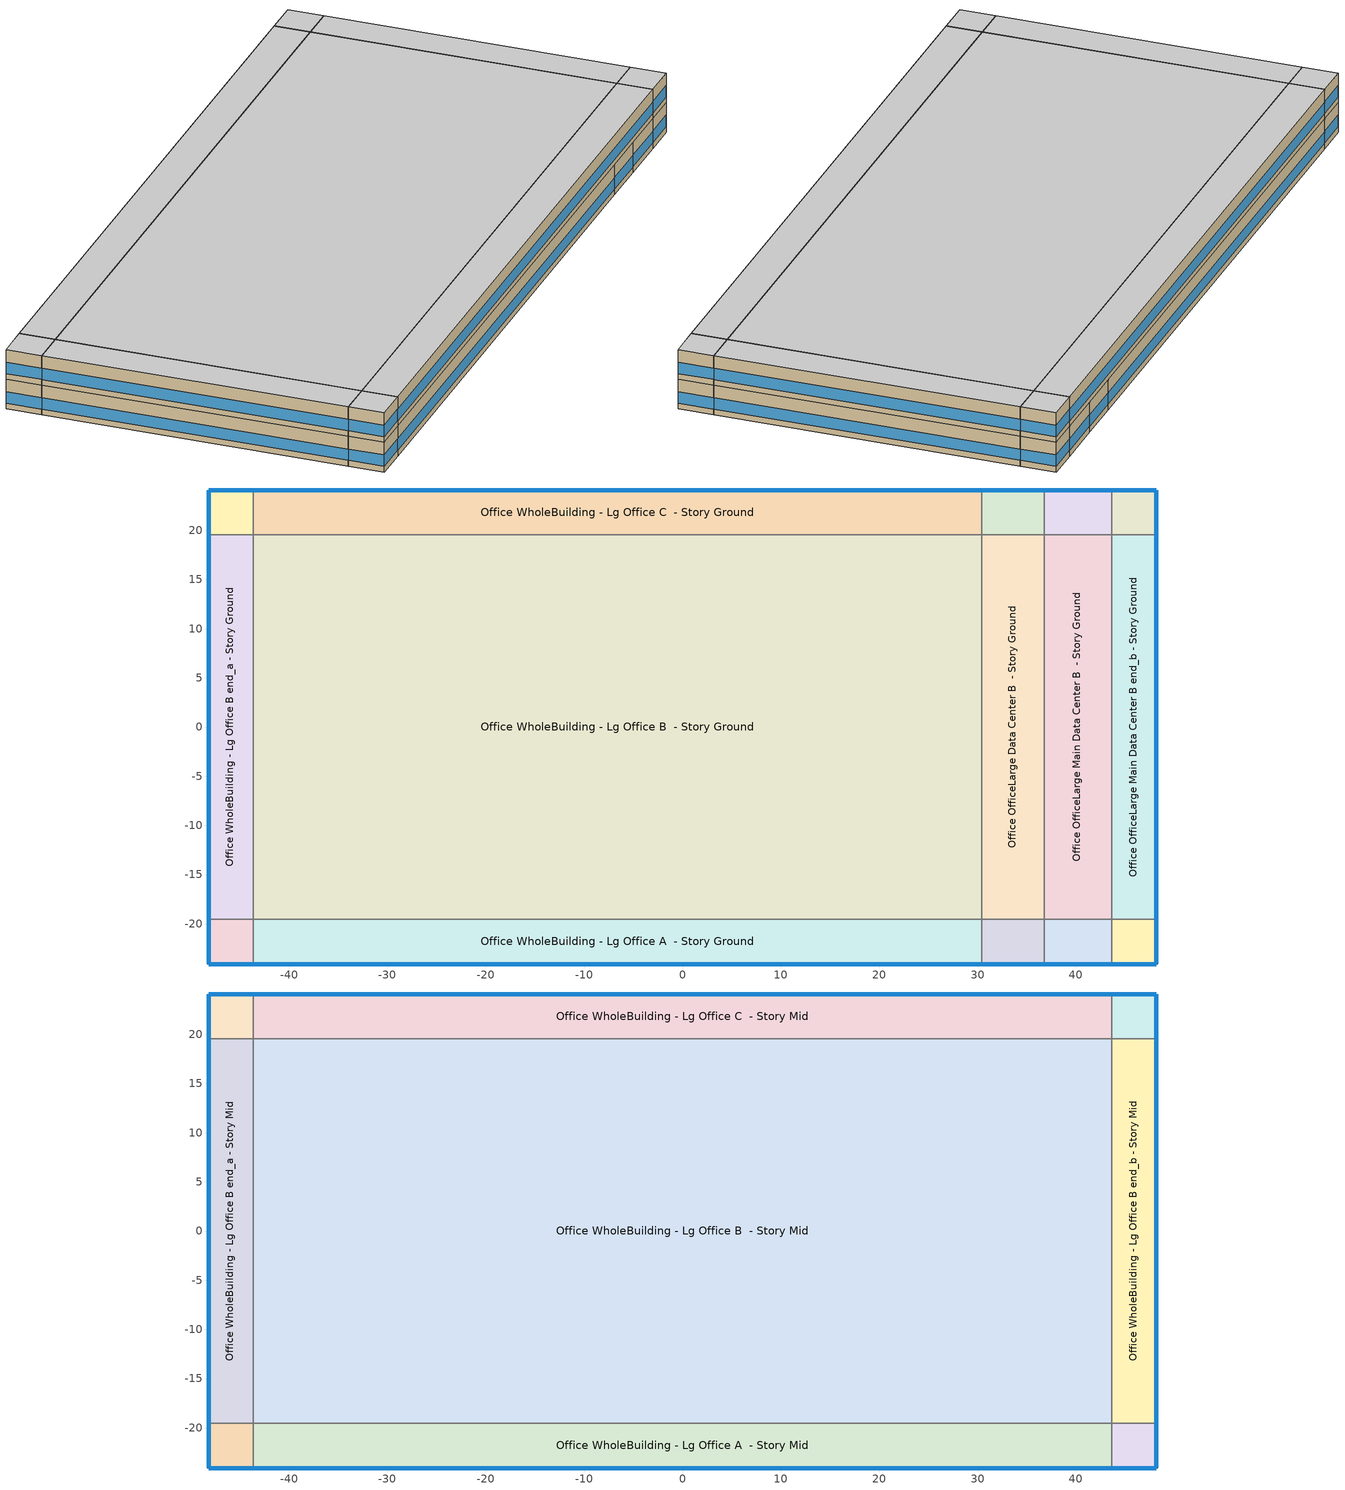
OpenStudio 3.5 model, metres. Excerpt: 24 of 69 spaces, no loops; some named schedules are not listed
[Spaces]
Office WholeBuilding - Lg Office A end_a - Story Ground
 floor ground (Foundation F 126 Perim 914 Area 209): -48.19,-24.1 -48.19,-19.52 -43.62,-19.52 -43.62,-24.1 z0
 wall outside: -48.19,-19.52 -48.19,-24.1 -43.62,-24.1 z0:3.96
 wall to Office WholeBuilding - Lg Office B end_a - Story Ground: -43.62,-19.52 -48.19,-19.52 z0:3.96
 wall to Office WholeBuilding - Lg Office A  - Story Ground: -43.62,-24.1 -43.62,-19.52 z0:3.96
 window (Window U-0.75 SHGC 0.65): -48.17,-24.1 -43.65,-24.1 / -48.19,-19.55 -48.19,-24.07 z0.76:2.28
 ceiling adiabatic (Typical Interior Ceiling): -43.62,-24.1 -43.62,-19.52 -48.19,-19.52 -48.19,-24.1 z3.96
Office WholeBuilding - Lg Office B end_a - Story Ground
 floor ground (Foundation F 126 Perim 3905 Area 17853): -48.19,-19.52 -48.19,19.52 -43.62,19.52 -43.62,-19.52 z0
 wall outside: -48.19,19.52 -48.19,-19.52 z0:3.96
 wall to Office WholeBuilding - Lg Office C end_a - Story Ground: -43.62,19.52 -48.19,19.52 z0:3.96
 wall to Office WholeBuilding - Lg Office B  - Story Ground: -43.62,-19.52 -43.62,19.52 z0:3.96
 window (Window U-0.75 SHGC 0.65): -48.19,19.5 -48.19,-19.5 z0.76:2.27
 ceiling adiabatic (Typical Interior Ceiling): -43.62,-19.52 -43.62,19.52 -48.19,19.52 -48.19,-19.52 z3.96
Office WholeBuilding - Lg Office C end_a - Story Ground
 floor ground (Foundation F 126 Perim 914 Area 209): -48.19,19.52 -48.19,24.1 -43.62,24.1 -43.62,19.52 z0
 wall outside: -43.62,24.1 -48.19,24.1 -48.19,19.52 z0:3.96
 wall to Office WholeBuilding - Lg Office C  - Story Ground: -43.62,19.52 -43.62,24.1 z0:3.96
 window (Window U-0.75 SHGC 0.65): -48.19,24.07 -48.19,19.55 / -43.65,24.1 -48.17,24.1 z0.76:2.28
 ceiling adiabatic (Typical Interior Ceiling): -43.62,19.52 -43.62,24.1 -48.19,24.1 -48.19,19.52 z3.96
Office WholeBuilding - Lg Office A  - Story Ground
 floor ground (Foundation F 126 Perim 7407 Area 33865): -43.62,-24.1 -43.62,-19.52 30.45,-19.52 30.45,-24.1 z0
 wall outside: -43.62,-24.1 30.45,-24.1 z0:3.96
 wall to Office WholeBuilding - Lg Office B  - Story Ground: 30.45,-19.52 -43.62,-19.52 z0:3.96
 wall to Office OfficeLarge Data Center A  - Story Ground: 30.45,-24.1 30.45,-19.52 z0:3.96
 window (Window U-0.75 SHGC 0.65): -43.6,-24.1 30.42,-24.1 z0.76:2.27
 ceiling adiabatic (Typical Interior Ceiling): 30.45,-24.1 30.45,-19.52 -43.62,-19.52 -43.62,-24.1 z3.96
Office WholeBuilding - Lg Office B  - Story Ground
 floor ground (Foundation F 126 Perim 0 Area 289235): -43.62,-19.52 -43.62,19.52 30.45,19.52 30.45,-19.52 z0
 wall to Office WholeBuilding - Lg Office C  - Story Ground: 30.45,19.52 -43.62,19.52 z0:3.96
 wall to Office OfficeLarge Data Center B  - Story Ground: 30.45,-19.52 30.45,19.52 z0:3.96
 ceiling adiabatic (Typical Interior Ceiling): 30.45,-19.52 30.45,19.52 -43.62,19.52 -43.62,-19.52 z3.96
Office WholeBuilding - Lg Office C  - Story Ground
 floor ground (Foundation F 126 Perim 7407 Area 33865): -43.62,19.52 -43.62,24.1 30.45,24.1 30.45,19.52 z0
 wall outside: 30.45,24.1 -43.62,24.1 z0:3.96
 wall to Office OfficeLarge Data Center C  - Story Ground: 30.45,19.52 30.45,24.1 z0:3.96
 window (Window U-0.75 SHGC 0.65): 30.42,24.1 -43.6,24.1 z0.76:2.27
 ceiling adiabatic (Typical Interior Ceiling): 30.45,19.52 30.45,24.1 -43.62,24.1 -43.62,19.52 z3.96
Office OfficeLarge Data Center A  - Story Ground
 floor ground (Foundation F 126 Perim 634 Area 290): 30.45,-24.1 30.45,-19.52 36.79,-19.52 36.79,-24.1 z0
 wall outside: 30.45,-24.1 36.79,-24.1 z0:3.96
 wall to Office OfficeLarge Data Center B  - Story Ground: 36.79,-19.52 30.45,-19.52 z0:3.96
 wall to Office OfficeLarge Main Data Center A  - Story Ground: 36.79,-24.1 36.79,-19.52 z0:3.96
 window (Window U-0.75 SHGC 0.65): 30.47,-24.1 36.77,-24.1 z0.76:2.28
 ceiling adiabatic (Typical Interior Ceiling): 36.79,-24.1 36.79,-19.52 30.45,-19.52 30.45,-24.1 z3.96
Office OfficeLarge Data Center B  - Story Ground
 floor ground (Foundation F 126 Perim 0 Area 24766): 30.45,-19.52 30.45,19.52 36.79,19.52 36.79,-19.52 z0
 wall to Office OfficeLarge Data Center C  - Story Ground: 36.79,19.52 30.45,19.52 z0:3.96
 wall to Office OfficeLarge Main Data Center B  - Story Ground: 36.79,-19.52 36.79,19.52 z0:3.96
 ceiling adiabatic (Typical Interior Ceiling): 36.79,-19.52 36.79,19.52 30.45,19.52 30.45,-19.52 z3.96
Office OfficeLarge Data Center C  - Story Ground
 floor ground (Foundation F 126 Perim 634 Area 290): 30.45,19.52 30.45,24.1 36.79,24.1 36.79,19.52 z0
 wall outside: 36.79,24.1 30.45,24.1 z0:3.96
 wall to Office OfficeLarge Main Data Center C  - Story Ground: 36.79,19.52 36.79,24.1 z0:3.96
 window (Window U-0.75 SHGC 0.65): 36.77,24.1 30.47,24.1 z0.76:2.28
 ceiling adiabatic (Typical Interior Ceiling): 36.79,19.52 36.79,24.1 30.45,24.1 30.45,19.52 z3.96
Office OfficeLarge Main Data Center A  - Story Ground
 floor ground (Foundation F 126 Perim 683 Area 3123): 36.79,-24.1 36.79,-19.52 43.62,-19.52 43.62,-24.1 z0
 wall outside: 36.79,-24.1 43.62,-24.1 z0:3.96
 wall to Office OfficeLarge Main Data Center B  - Story Ground: 43.62,-19.52 36.79,-19.52 z0:3.96
 wall to Office OfficeLarge Main Data Center A end_b - Story Ground: 43.62,-24.1 43.62,-19.52 z0:3.96
 window (Window U-0.75 SHGC 0.65): 36.82,-24.1 43.6,-24.1 z0.76:2.28
 ceiling adiabatic (Typical Interior Ceiling): 43.62,-24.1 43.62,-19.52 36.79,-19.52 36.79,-24.1 z3.96
Office OfficeLarge Main Data Center B  - Story Ground
 floor ground (Foundation F 126 Perim 0 Area 26672): 36.79,-19.52 36.79,19.52 43.62,19.52 43.62,-19.52 z0
 wall to Office OfficeLarge Main Data Center C  - Story Ground: 43.62,19.52 36.79,19.52 z0:3.96
 wall to Office OfficeLarge Main Data Center B end_b - Story Ground: 43.62,-19.52 43.62,19.52 z0:3.96
 ceiling adiabatic (Typical Interior Ceiling): 43.62,-19.52 43.62,19.52 36.79,19.52 36.79,-19.52 z3.96
Office OfficeLarge Main Data Center C  - Story Ground
 floor ground (Foundation F 126 Perim 683 Area 3123): 36.79,19.52 36.79,24.1 43.62,24.1 43.62,19.52 z0
 wall outside: 43.62,24.1 36.79,24.1 z0:3.96
 wall to Office OfficeLarge Main Data Center C end_b - Story Ground: 43.62,19.52 43.62,24.1 z0:3.96
 window (Window U-0.75 SHGC 0.65): 43.6,24.1 36.82,24.1 z0.76:2.28
 ceiling adiabatic (Typical Interior Ceiling): 43.62,19.52 43.62,24.1 36.79,24.1 36.79,19.52 z3.96
Office OfficeLarge Main Data Center A end_b - Story Ground
 floor ground (Foundation F 126 Perim 914 Area 209): 43.62,-24.1 43.62,-19.52 48.19,-19.52 48.19,-24.1 z0
 wall outside: 43.62,-24.1 48.19,-24.1 48.19,-19.52 z0:3.96
 wall to Office OfficeLarge Main Data Center B end_b - Story Ground: 48.19,-19.52 43.62,-19.52 z0:3.96
 window (Window U-0.75 SHGC 0.65): 43.65,-24.1 48.17,-24.1 / 48.19,-24.07 48.19,-19.55 z0.76:2.28
 ceiling adiabatic (Typical Interior Ceiling): 48.19,-24.1 48.19,-19.52 43.62,-19.52 43.62,-24.1 z3.96
Office OfficeLarge Main Data Center B end_b - Story Ground
 floor ground (Foundation F 126 Perim 3905 Area 17853): 43.62,-19.52 43.62,19.52 48.19,19.52 48.19,-19.52 z0
 wall outside: 48.19,-19.52 48.19,19.52 z0:3.96
 wall to Office OfficeLarge Main Data Center C end_b - Story Ground: 48.19,19.52 43.62,19.52 z0:3.96
 window (Window U-0.75 SHGC 0.65): 48.19,-19.5 48.19,19.5 z0.76:2.27
 ceiling adiabatic (Typical Interior Ceiling): 48.19,-19.52 48.19,19.52 43.62,19.52 43.62,-19.52 z3.96
Office OfficeLarge Main Data Center C end_b - Story Ground
 floor ground (Foundation F 126 Perim 914 Area 209): 43.62,19.52 43.62,24.1 48.19,24.1 48.19,19.52 z0
 wall outside: 48.19,19.52 48.19,24.1 43.62,24.1 z0:3.96
 window (Window U-0.75 SHGC 0.65): 48.17,24.1 43.65,24.1 / 48.19,19.55 48.19,24.07 z0.76:2.28
 ceiling adiabatic (Typical Interior Ceiling): 48.19,19.52 48.19,24.1 43.62,24.1 43.62,19.52 z3.96
Office WholeBuilding - Lg Office A end_a - Story Mid
 floor adiabatic (Typical Interior Floor): -48.19,-24.1 -48.19,-19.52 -43.62,-19.52 -43.62,-24.1 z3.96
 wall outside: -48.19,-19.52 -48.19,-24.1 -43.62,-24.1 z3.96:7.92
 wall to Office WholeBuilding - Lg Office B end_a - Story Mid: -43.62,-19.52 -48.19,-19.52 z3.96:7.92
 wall to Office WholeBuilding - Lg Office A  - Story Mid: -43.62,-24.1 -43.62,-19.52 z3.96:7.92
 window (Window U-0.75 SHGC 0.65): -48.19,-19.55 -48.19,-24.07 / -48.17,-24.1 -43.65,-24.1 z4.72:6.25
 ceiling adiabatic (Typical Interior Ceiling): -43.62,-24.1 -43.62,-19.52 -48.19,-19.52 -48.19,-24.1 z7.92
Office WholeBuilding - Lg Office B end_a - Story Mid
 floor adiabatic (Typical Interior Floor): -48.19,-19.52 -48.19,19.52 -43.62,19.52 -43.62,-19.52 z3.96
 wall outside: -48.19,19.52 -48.19,-19.52 z3.96:7.92
 wall to Office WholeBuilding - Lg Office C end_a - Story Mid: -43.62,19.52 -48.19,19.52 z3.96:7.92
 wall to Office WholeBuilding - Lg Office B  - Story Mid: -43.62,-19.52 -43.62,19.52 z3.96:7.92
 window (Window U-0.75 SHGC 0.65): -48.19,19.5 -48.19,-19.5 z4.72:6.23
 ceiling adiabatic (Typical Interior Ceiling): -43.62,-19.52 -43.62,19.52 -48.19,19.52 -48.19,-19.52 z7.92
Office WholeBuilding - Lg Office C end_a - Story Mid
 floor adiabatic (Typical Interior Floor): -48.19,19.52 -48.19,24.1 -43.62,24.1 -43.62,19.52 z3.96
 wall outside: -43.62,24.1 -48.19,24.1 -48.19,19.52 z3.96:7.92
 wall to Office WholeBuilding - Lg Office C  - Story Mid: -43.62,19.52 -43.62,24.1 z3.96:7.92
 window (Window U-0.75 SHGC 0.65): -48.19,24.07 -48.19,19.55 / -43.65,24.1 -48.17,24.1 z4.72:6.25
 ceiling adiabatic (Typical Interior Ceiling): -43.62,19.52 -43.62,24.1 -48.19,24.1 -48.19,19.52 z7.92
Office WholeBuilding - Lg Office A  - Story Mid
 floor adiabatic (Typical Interior Floor): -43.62,-24.1 -43.62,-19.52 43.62,-19.52 43.62,-24.1 z3.96
 wall outside: -43.62,-24.1 43.62,-24.1 z3.96:7.92
 wall to Office WholeBuilding - Lg Office B  - Story Mid: 43.62,-19.52 -43.62,-19.52 z3.96:7.92
 wall to Office WholeBuilding - Lg Office A end_b - Story Mid: 43.62,-24.1 43.62,-19.52 z3.96:7.92
 window (Window U-0.75 SHGC 0.65): -43.6,-24.1 43.6,-24.1 z4.72:6.23
 ceiling adiabatic (Typical Interior Ceiling): 43.62,-24.1 43.62,-19.52 -43.62,-19.52 -43.62,-24.1 z7.92
Office WholeBuilding - Lg Office B  - Story Mid
 floor adiabatic (Typical Interior Floor): -43.62,-19.52 -43.62,19.52 43.62,19.52 43.62,-19.52 z3.96
 wall to Office WholeBuilding - Lg Office C  - Story Mid: 43.62,19.52 -43.62,19.52 z3.96:7.92
 wall to Office WholeBuilding - Lg Office B end_b - Story Mid: 43.62,-19.52 43.62,19.52 z3.96:7.92
 ceiling adiabatic (Typical Interior Ceiling): 43.62,-19.52 43.62,19.52 -43.62,19.52 -43.62,-19.52 z7.92
Office WholeBuilding - Lg Office C  - Story Mid
 floor adiabatic (Typical Interior Floor): -43.62,19.52 -43.62,24.1 43.62,24.1 43.62,19.52 z3.96
 wall outside: 43.62,24.1 -43.62,24.1 z3.96:7.92
 wall to Office WholeBuilding - Lg Office C end_b - Story Mid: 43.62,19.52 43.62,24.1 z3.96:7.92
 window (Window U-0.75 SHGC 0.65): 43.6,24.1 -43.6,24.1 z4.72:6.23
 ceiling adiabatic (Typical Interior Ceiling): 43.62,19.52 43.62,24.1 -43.62,24.1 -43.62,19.52 z7.92
Office WholeBuilding - Lg Office A end_b - Story Mid
 floor adiabatic (Typical Interior Floor): 43.62,-24.1 43.62,-19.52 48.19,-19.52 48.19,-24.1 z3.96
 wall outside: 43.62,-24.1 48.19,-24.1 48.19,-19.52 z3.96:7.92
 wall to Office WholeBuilding - Lg Office B end_b - Story Mid: 48.19,-19.52 43.62,-19.52 z3.96:7.92
 window (Window U-0.75 SHGC 0.65): 43.65,-24.1 48.17,-24.1 / 48.19,-24.07 48.19,-19.55 z4.72:6.25
 ceiling adiabatic (Typical Interior Ceiling): 48.19,-24.1 48.19,-19.52 43.62,-19.52 43.62,-24.1 z7.92
Office WholeBuilding - Lg Office B end_b - Story Mid
 floor adiabatic (Typical Interior Floor): 43.62,-19.52 43.62,19.52 48.19,19.52 48.19,-19.52 z3.96
 wall outside: 48.19,-19.52 48.19,19.52 z3.96:7.92
 wall to Office WholeBuilding - Lg Office C end_b - Story Mid: 48.19,19.52 43.62,19.52 z3.96:7.92
 window (Window U-0.75 SHGC 0.65): 48.19,-19.5 48.19,19.5 z4.72:6.23
 ceiling adiabatic (Typical Interior Ceiling): 48.19,-19.52 48.19,19.52 43.62,19.52 43.62,-19.52 z7.92
Office WholeBuilding - Lg Office C end_b - Story Mid
 floor adiabatic (Typical Interior Floor): 43.62,19.52 43.62,24.1 48.19,24.1 48.19,19.52 z3.96
 wall outside: 48.19,19.52 48.19,24.1 43.62,24.1 z3.96:7.92
 window (Window U-0.75 SHGC 0.65): 48.17,24.1 43.65,24.1 / 48.19,19.55 48.19,24.07 z4.72:6.25
 ceiling adiabatic (Typical Interior Ceiling): 48.19,19.52 48.19,24.1 43.62,24.1 43.62,19.52 z7.92
[Site]
Houston-Hooks AP: Latitude {deg}=30.067; Longitude {deg}=-95.55; Time Zone {hr}=-6; Elevation {m}=46; Terrain=City
[Site:WaterMainsTemperature]
Calculation Method=Correlation; Annual Average Outdoor Air Temperature {C}=20.83; Maximum Difference In Monthly Average Outdoor Air Temperatures {deltaC}=19.84
[SizingPeriod:DesignDay] Daily Dry-Bulb Temperature Range {deltaC}=11; Barometric Pressure {Pa}=100774; Wind Speed {m/s}=2.9; Wind Direction {deg}=190; Rain Indicator=No; Snow Indicator=No; Day of Month=21; Month=8; Day Type=SummerDesignDay; Daylight Saving Time Indicator=No; Dry-Bulb Temperature Range Modifier Type=DefaultMultipliers; Solar Model Indicator=ASHRAETau; ASHRAE Clear Sky Optical Depth for Beam Irradiance=0.4; ASHRAE Clear Sky Optical Depth for Diffuse Irradiance=2.405
Name | Maximum Dry-Bulb Temperature {C} | Humidity Condition Type | Wetbulb or DewPoint at Maximum Dry-Bulb {C}
Houston Dw Hooks Ann Clg .4% Condns DB=>MWB 1 | 37 | Wetbulb | 24.5
Houston Dw Hooks Ann Clg .4% Condns WB=>MDB 1 | 31.2 | Wetbulb | 26.8
Houston Dw Hooks Ann Clg 1% Condns DB=>MWB 1 | 35.2 | Wetbulb | 24.8
Houston Dw Hooks Ann Clg 2% Condns DP=>MDB 1 | 27.8 | Dewpoint | 24.8
[ClimateZones]
Climate Zone Institution Name 1=ASHRAE; Climate Zone Document Name 1=ANSI/ASHRAE Standard 169; Climate Zone Document Year 1=2006; Climate Zone Value 1=ASHRAE 169-2013-2A; Climate Zone Institution Name 2=CEC; Climate Zone Document Name 2=California Climate Zone Descriptions; Climate Zone Document Year 2=1995
[Building]
ComStock DOE Ref 1980-2004|LargeOffice: North Axis {deg}=270; Default Construction Set=ComStock DOE Ref 1980-2004 - Office - ASHRAE 169-2013-2A; Default Schedule Set=Building Default Schedule Set; Standards Building Type=Office
[Site:GroundTemperature:FCfactorMethod]
January Ground Temperature {C}=24.2; February Ground Temperature {C}=18.9; March Ground Temperature {C}=15.7; April Ground Temperature {C}=13.6; May Ground Temperature {C}=15.5; June Ground Temperature {C}=17.1; July Ground Temperature {C}=21.2; August Ground Temperature {C}=26.9; September Ground Temperature {C}=27.6; October Ground Temperature {C}=27.9; November Ground Temperature {C}=27.4; December Ground Temperature {C}=26.2
[Construction:FfactorGroundFloor] F-Factor {W/m-K}=1.26344
Name | Area {m2} | PerimeterExposed {m}
Foundation F 126 Perim 914 Area 209 | 20.9032 | 9.144
Foundation F 126 Perim 0 Area 289235 | 2892.35 | 0
Foundation F 126 Perim 634 Area 290 | 28.9966 | 6.34221
Foundation F 126 Perim 7407 Area 33865 | 338.646 | 74.0695
Foundation F 126 Perim 683 Area 3123 | 31.229 | 6.83049
Foundation F 126 Perim 0 Area 26672 | 266.725 | 0
Foundation F 126 Perim 0 Area 24766 | 247.658 | 0
Foundation F 126 Perim 3905 Area 17853 | 178.533 | 39.0491
[DefaultConstructionSet]
ComStock DOE Ref 1980-2004 - Office - ASHRAE 169-2013-2A: Default Exterior Surface Constructions=Default Surface Constructions 1; Default Interior Surface Constructions=Default Surface Constructions 2; Default Ground Contact Surface Constructions=Default Surface Constructions 3; Default Exterior SubSurface Constructions=Default Sub Surface Constructions 1; Default Interior SubSurface Constructions=Default Sub Surface Constructions 2; Interior Partition Construction=Typical Interior Partition
[DefaultSurfaceConstructions]
Name | Floor Construction | Wall Construction | Roof Ceiling Construction
Default Surface Constructions 1 | Typical Insulated Exterior Mass Floor | Typical Insulated Exterior Mass Wall R-2.94 | Typical IEAD Roof R-15.15
Default Surface Constructions 2 | Typical Interior Floor | Typical Interior Wall | Typical Interior Ceiling
Default Surface Constructions 3 | Typical Insulated Carpeted 6in Slab Floor | Typical Insulated Basement Mass Wall
[Construction]
Typical Insulated Exterior Mass Floor: Typical Insulation R-0.55, 4 in. Normalweight Concrete Floor, Typical Carpet Pad
Typical Insulated Exterior Mass Wall R-2.94: 1IN Stucco, 8IN CONCRETE HW RefBldg, Typical Insulation R-0.55, 1/2IN Gypsum
Typical IEAD Roof R-15.15: Roof Membrane, Typical Insulation R-14.03, Metal Roof Surface
Typical Interior Floor: 100mm Normalweight concrete floor, CP02 CARPET PAD
Typical Interior Wall: G01 13mm gypsum board, G01 13mm gypsum board
Typical Interior Ceiling: CP02 CARPET PAD, 100mm Normalweight concrete floor
Typical Insulated Carpeted 6in Slab Floor: 6 in. Normalweight Concrete Floor, Typical Carpet Pad
Typical Insulated Basement Mass Wall: 8 in. Concrete Block Basement Wall
U 1.22 SHGC 0.25 Simple Glazing Window U-1.22 SHGC 0.25: U 1.22 SHGC 0.25 Simple Glazing U-1.22 SHGC 0.25
U 1.22 SHGC 0.25 Simple Glazing Window U-1.22 SHGC 0.25 1: U 1.22 SHGC 0.25 Simple Glazing U-1.22 SHGC 0.25 1
Typical Insulated Metal Door: F08 Metal surface, Typical Insulation
U 0.88 SHGC 0.16 Sgl Ref-A-L Clr 6mm: REF A CLEAR LO 6MM
Typical Overhead Door: Typical Insulation
Typical Interior Window: Clear 3mm
Typical Interior Door; Typical Interior Partition: G05 25mm wood
InteriorFurnishings 1: Std Wood 6inch 1
Window U-0.75 SHGC 0.65: Simple Glazing Double - No LowE - Clear - Aluminum
[Material:NoMass] Roughness=Smooth; Thermal Absorptance=0.9; Solar Absorptance=0.7
Name | Thermal Resistance {m2-K/W} | Visible Absorptance
Typical Insulation R-0.55 | 0.097335 | 0.7
Typical Carpet Pad; CP02 CARPET PAD | 0.21648 | 0.8
Typical Insulation R-14.03 | 2.47158 | 0.7
Typical Insulation | 0.0282222 | 0.7
[Material] Thermal Absorptance=0.9
Name | Roughness | Thickness {m} | Conductivity {W/m-K} | Density {kg/m3} | Specific Heat {J/kg-K} | Solar Absorptance | Visible Absorptance
4 in. Normalweight Concrete Floor | MediumRough | 0.1016 | 2.31 | 2322 | 832 | 0.7 | 0.7
1IN Stucco | Smooth | 0.0253 | 0.6918 | 1858 | 837 | 0.7 | 0.92
8IN CONCRETE HW RefBldg | Rough | 0.2032 | 1.311 | 2240 | 836.8 | 0.7 | 0.7
1/2IN Gypsum | Smooth | 0.0127 | 0.16 | 784.9 | 830 | 0.4 | 0.4
Roof Membrane | VeryRough | 0.0095 | 0.16 | 1121.29 | 1460 | 0.7 | 0.7
Metal Roof Surface; F08 Metal surface | Smooth | 0.0008 | 45.28 | 7824 | 500 | 0.7 | 0.7
100mm Normalweight concrete floor | MediumRough | 0.1016 | 2.31045 | 2322 | 832.557 | 0.7 | 0.7
G01 13mm gypsum board | Smooth | 0.0127 | 0.160031 | 800.001 | 1090.73 | 0.7 | 0.5
6 in. Normalweight Concrete Floor | MediumRough | 0.1524 | 2.31 | 2322 | 832 | 0.7 | 0.7
8 in. Concrete Block Basement Wall | MediumRough | 0.2032 | 1.326 | 1842 | 912 | 0.7 | 0.7
G05 25mm wood | MediumSmooth | 0.0254 | 0.15 | 608 | 1630 | 0.5 | 0.5
Std Wood 6inch 1 | MediumSmooth | 0.15 | 0.12 | 540 | 1210 | 0.7 | 0.7
[DefaultSubSurfaceConstructions]
Name | Fixed Window Construction | Operable Window Construction | Door Construction | Glass Door Construction | Overhead Door Construction | Tubular Daylight Dome Construction | Tubular Daylight Diffuser Construction
Default Sub Surface Constructions 1 | U 1.22 SHGC 0.25 Simple Glazing Window U-1.22 SHGC 0.25 | U 1.22 SHGC 0.25 Simple Glazing Window U-1.22 SHGC 0.25 1 | Typical Insulated Metal Door | U 0.88 SHGC 0.16 Sgl Ref-A-L Clr 6mm | Typical Overhead Door | Typical Interior Window | Typical Interior Window
Default Sub Surface Constructions 2 | Typical Interior Window | Typical Interior Window | Typical Interior Door
[WindowMaterial:SimpleGlazingSystem]
Name | U-Factor {W/m2-K} | Solar Heat Gain Coefficient | Visible Transmittance
U 1.22 SHGC 0.25 Simple Glazing U-1.22 SHGC 0.25; U 1.22 SHGC 0.25 Simple Glazing U-1.22 SHGC 0.25 1 | 6.92748 | 0.25 | 0.11
Simple Glazing Double - No LowE - Clear - Aluminum | 4.23598 | 0.646 | 0.671
[WindowMaterial:Glazing] Optical Data Type=SpectralAverage; Infrared Transmittance at Normal Incidence=0; Front Side Infrared Hemispherical Emissivity=0.84; Conductivity {W/m-K}=0.9; Dirt Correction Factor for Solar and Visible Transmittance=1; Solar Diffusing=No
Name | Thickness {m} | Solar Transmittance at Normal Incidence | Front Side Solar Reflectance at Normal Incidence | Back Side Solar Reflectance at Normal Incidence | Visible Transmittance at Normal Incidence | Front Side Visible Reflectance at Normal Incidence | Back Side Visible Reflectance at Normal Incidence | Back Side Infrared Hemispherical Emissivity
REF A CLEAR LO 6MM | 0.006 | 0.066 | 0.341 | 0.493 | 0.08 | 0.41 | 0.37 | 0.4
Clear 3mm | 0.003 | 0.837 | 0.075 | 0.075 | 0.898 | 0.081 | 0.081 | 0.84
[SpaceType] Standards Building Type=Office
Name | Default Schedule Set | Design Specification Outdoor Air Object | Standards Space Type
Office OfficeLarge Data Center - ComStock DOE Ref 1980-2004 | Office OfficeLarge Data Center Schedule Set | Office OfficeLarge Data Center Ventilation | OfficeLarge Data Center
Office OfficeLarge Main Data Center - ComStock DOE Ref 1980-2004 | Office OfficeLarge Main Data Center Schedule Set | Office OfficeLarge Main Data Center Ventilation | OfficeLarge Main Data Center
Office WholeBuilding - Lg Office - ComStock DOE Ref 1980-2004 | Office WholeBuilding - Lg Office Schedule Set | Office WholeBuilding - Lg Office Ventilation | WholeBuilding - Lg Office
[BuildingStory] Nominal Floor to Floor Height {m}=3.9624
Name | Nominal Z Coordinate {m}
Story Ground | 0
Story Mid | 3.9624
[Space]
Name | Space Type | Building Story | Thermal Zone
Office WholeBuilding - Lg Office A end_a - Story Ground | Office WholeBuilding - Lg Office - ComStock DOE Ref 1980-2004 | Story Ground | Zone Office WholeBuilding - Lg Office A end_a - Story Ground
Office WholeBuilding - Lg Office B end_a - Story Ground | Office WholeBuilding - Lg Office - ComStock DOE Ref 1980-2004 | Story Ground | Zone Office WholeBuilding - Lg Office B end_a - Story Ground
Office WholeBuilding - Lg Office C end_a - Story Ground | Office WholeBuilding - Lg Office - ComStock DOE Ref 1980-2004 | Story Ground | Zone Office WholeBuilding - Lg Office C end_a - Story Ground
Office WholeBuilding - Lg Office A  - Story Ground | Office WholeBuilding - Lg Office - ComStock DOE Ref 1980-2004 | Story Ground | Zone Office WholeBuilding - Lg Office A  - Story Ground
Office WholeBuilding - Lg Office B  - Story Ground | Office WholeBuilding - Lg Office - ComStock DOE Ref 1980-2004 | Story Ground | Zone Office WholeBuilding - Lg Office B  - Story Ground
Office WholeBuilding - Lg Office C  - Story Ground | Office WholeBuilding - Lg Office - ComStock DOE Ref 1980-2004 | Story Ground | Zone Office WholeBuilding - Lg Office C  - Story Ground
Office OfficeLarge Data Center A  - Story Ground | Office OfficeLarge Data Center - ComStock DOE Ref 1980-2004 | Story Ground | Zone Office OfficeLarge Data Center A  - Story Ground
Office OfficeLarge Data Center B  - Story Ground | Office OfficeLarge Data Center - ComStock DOE Ref 1980-2004 | Story Ground | Zone Office OfficeLarge Data Center B  - Story Ground
Office OfficeLarge Data Center C  - Story Ground | Office OfficeLarge Data Center - ComStock DOE Ref 1980-2004 | Story Ground | Zone Office OfficeLarge Data Center C  - Story Ground
Office OfficeLarge Main Data Center A  - Story Ground | Office OfficeLarge Main Data Center - ComStock DOE Ref 1980-2004 | Story Ground | Zone Office OfficeLarge Main Data Center A  - Story Ground
Office OfficeLarge Main Data Center B  - Story Ground | Office OfficeLarge Main Data Center - ComStock DOE Ref 1980-2004 | Story Ground | Zone Office OfficeLarge Main Data Center B  - Story Ground
Office OfficeLarge Main Data Center C  - Story Ground | Office OfficeLarge Main Data Center - ComStock DOE Ref 1980-2004 | Story Ground | Zone Office OfficeLarge Main Data Center C  - Story Ground
Office OfficeLarge Main Data Center A end_b - Story Ground | Office OfficeLarge Main Data Center - ComStock DOE Ref 1980-2004 | Story Ground | Zone Office OfficeLarge Main Data Center A end_b - Story Ground
Office OfficeLarge Main Data Center B end_b - Story Ground | Office OfficeLarge Main Data Center - ComStock DOE Ref 1980-2004 | Story Ground | Zone Office OfficeLarge Main Data Center B end_b - Story Ground
Office OfficeLarge Main Data Center C end_b - Story Ground | Office OfficeLarge Main Data Center - ComStock DOE Ref 1980-2004 | Story Ground | Zone Office OfficeLarge Main Data Center C end_b - Story Ground
Office WholeBuilding - Lg Office A end_a - Story Mid | Office WholeBuilding - Lg Office - ComStock DOE Ref 1980-2004 | Story Mid | Zone Office WholeBuilding - Lg Office A end_a - Story Mid
Office WholeBuilding - Lg Office B end_a - Story Mid | Office WholeBuilding - Lg Office - ComStock DOE Ref 1980-2004 | Story Mid | Zone Office WholeBuilding - Lg Office B end_a - Story Mid
Office WholeBuilding - Lg Office C end_a - Story Mid | Office WholeBuilding - Lg Office - ComStock DOE Ref 1980-2004 | Story Mid | Zone Office WholeBuilding - Lg Office C end_a - Story Mid
Office WholeBuilding - Lg Office A  - Story Mid | Office WholeBuilding - Lg Office - ComStock DOE Ref 1980-2004 | Story Mid | Zone Office WholeBuilding - Lg Office A  - Story Mid
Office WholeBuilding - Lg Office B  - Story Mid | Office WholeBuilding - Lg Office - ComStock DOE Ref 1980-2004 | Story Mid | Zone Office WholeBuilding - Lg Office B  - Story Mid
Office WholeBuilding - Lg Office C  - Story Mid | Office WholeBuilding - Lg Office - ComStock DOE Ref 1980-2004 | Story Mid | Zone Office WholeBuilding - Lg Office C  - Story Mid
Office WholeBuilding - Lg Office A end_b - Story Mid | Office WholeBuilding - Lg Office - ComStock DOE Ref 1980-2004 | Story Mid | Zone Office WholeBuilding - Lg Office A end_b - Story Mid
Office WholeBuilding - Lg Office B end_b - Story Mid | Office WholeBuilding - Lg Office - ComStock DOE Ref 1980-2004 | Story Mid | Zone Office WholeBuilding - Lg Office B end_b - Story Mid
Office WholeBuilding - Lg Office C end_b - Story Mid | Office WholeBuilding - Lg Office - ComStock DOE Ref 1980-2004 | Story Mid | Zone Office WholeBuilding - Lg Office C end_b - Story Mid
[ThermalZone] Multiplier=1; Use Ideal Air Loads=No
Name | Thermostat
Zone Office WholeBuilding - Lg Office A end_a - Story Ground | Office WholeBuilding - Lg Office - ComStock DOE Ref 1980-2004 Thermostat 7
Zone Office WholeBuilding - Lg Office B end_a - Story Ground | Office WholeBuilding - Lg Office - ComStock DOE Ref 1980-2004 Thermostat 27
Zone Office WholeBuilding - Lg Office C end_a - Story Ground | Office WholeBuilding - Lg Office - ComStock DOE Ref 1980-2004 Thermostat 47
Zone Office WholeBuilding - Lg Office A  - Story Ground | Office WholeBuilding - Lg Office - ComStock DOE Ref 1980-2004 Thermostat
Zone Office WholeBuilding - Lg Office B  - Story Ground | Office WholeBuilding - Lg Office - ComStock DOE Ref 1980-2004 Thermostat 20
Zone Office WholeBuilding - Lg Office C  - Story Ground | Office WholeBuilding - Lg Office - ComStock DOE Ref 1980-2004 Thermostat 40
Zone Office OfficeLarge Data Center A  - Story Ground | Office OfficeLarge Data Center - ComStock DOE Ref 1980-2004 Thermostat
Zone Office OfficeLarge Data Center B  - Story Ground | Office OfficeLarge Data Center - ComStock DOE Ref 1980-2004 Thermostat 1
Zone Office OfficeLarge Data Center C  - Story Ground | Office OfficeLarge Data Center - ComStock DOE Ref 1980-2004 Thermostat 2
Zone Office OfficeLarge Main Data Center A  - Story Ground | Office OfficeLarge Main Data Center - ComStock DOE Ref 1980-2004 Thermostat
Zone Office OfficeLarge Main Data Center B  - Story Ground | Office OfficeLarge Main Data Center - ComStock DOE Ref 1980-2004 Thermostat 2
Zone Office OfficeLarge Main Data Center C  - Story Ground | Office OfficeLarge Main Data Center - ComStock DOE Ref 1980-2004 Thermostat 4
Zone Office OfficeLarge Main Data Center A end_b - Story Ground | Office OfficeLarge Main Data Center - ComStock DOE Ref 1980-2004 Thermostat 1
Zone Office OfficeLarge Main Data Center B end_b - Story Ground | Office OfficeLarge Main Data Center - ComStock DOE Ref 1980-2004 Thermostat 3
Zone Office OfficeLarge Main Data Center C end_b - Story Ground | Office OfficeLarge Main Data Center - ComStock DOE Ref 1980-2004 Thermostat 5
Zone Office WholeBuilding - Lg Office A end_a - Story Mid | Office WholeBuilding - Lg Office - ComStock DOE Ref 1980-2004 Thermostat 8
Zone Office WholeBuilding - Lg Office B end_a - Story Mid | Office WholeBuilding - Lg Office - ComStock DOE Ref 1980-2004 Thermostat 28
Zone Office WholeBuilding - Lg Office C end_a - Story Mid | Office WholeBuilding - Lg Office - ComStock DOE Ref 1980-2004 Thermostat 48
Zone Office WholeBuilding - Lg Office A  - Story Mid | Office WholeBuilding - Lg Office - ComStock DOE Ref 1980-2004 Thermostat 1
Zone Office WholeBuilding - Lg Office B  - Story Mid | Office WholeBuilding - Lg Office - ComStock DOE Ref 1980-2004 Thermostat 21
Zone Office WholeBuilding - Lg Office C  - Story Mid | Office WholeBuilding - Lg Office - ComStock DOE Ref 1980-2004 Thermostat 41
Zone Office WholeBuilding - Lg Office A end_b - Story Mid | Office WholeBuilding - Lg Office - ComStock DOE Ref 1980-2004 Thermostat 14
Zone Office WholeBuilding - Lg Office B end_b - Story Mid | Office WholeBuilding - Lg Office - ComStock DOE Ref 1980-2004 Thermostat 34
Zone Office WholeBuilding - Lg Office C end_b - Story Mid | Office WholeBuilding - Lg Office - ComStock DOE Ref 1980-2004 Thermostat 54
[Lights:Definition] Design Level Calculation Method=Watts/Area; Fraction Visible=0.2; Return Air Fraction=0
Name | Watts per Space Floor Area {W/m2} | Fraction Radiant
Office WholeBuilding - Lg Office - ComStock DOE Ref 1980-2004 General Lights Definition | 4.61388 | 0.365
Office WholeBuilding - Lg Office - ComStock DOE Ref 1980-2004 Wall Wash Lights Definition | 1.07152 | 0.165
Office OfficeLarge Main Data Center - ComStock DOE Ref 1980-2004 General Lights Definition; Office OfficeLarge Data Center - ComStock DOE Ref 1980-2004 General Lights Definition | 4.6155 | 0.365
[ElectricEquipment:Definition] Fraction Latent=0
Name | Design Level Calculation Method | Watts per Space Floor Area {W/m2} | Fraction Radiant | Fraction Lost | Design Level {W}
Office OfficeLarge Data Center Elec Equip Definition | Watts/Area | 215.278 | 0.5 | 0
Office OfficeLarge Main Data Center Elec Equip Definition | Watts/Area | 484.376 | 0.5 | 0
Office WholeBuilding - Lg Office Elec Equip Definition | Watts/Area | 10.7639 | 0.5 | 0
Elevator Lift Motor | EquipmentLevel |  | 0 | 1 | 18537
[ElectricEquipment]
Name | Electric Equipment Definition | Space or SpaceType | Schedule | Multiplier
Office OfficeLarge Data Center Elec Equip | Office OfficeLarge Data Center Elec Equip Definition | Office OfficeLarge Data Center - ComStock DOE Ref 1980-2004 | OfficeLarge ALWAYS_ON BPR Adjusted
Office OfficeLarge Main Data Center Elec Equip | Office OfficeLarge Main Data Center Elec Equip Definition | Office OfficeLarge Main Data Center - ComStock DOE Ref 1980-2004 | OfficeLarge ALWAYS_ON BPR Adjusted
Office WholeBuilding - Lg Office Elec Equip | Office WholeBuilding - Lg Office Elec Equip Definition | Office WholeBuilding - Lg Office - ComStock DOE Ref 1980-2004 | Office BLDG_EQUIP_EndUseData BPR Adjusted
9 Elevator Lift Motors | Elevator Lift Motor | Office WholeBuilding - Lg Office B  - Story Ground | Elevator Schedule 1 | 9
[DesignSpecification:OutdoorAir]
Name | Outdoor Air Flow per Person {m3/s-person} | Outdoor Air Flow per Floor Area {m3/s-m2} | Outdoor Air Flow Air Changes per Hour {1/hr} | Outdoor Air Method
Office OfficeLarge Data Center Ventilation; Office OfficeLarge Main Data Center Ventilation | 0 | 0 | 0
Office WholeBuilding - Lg Office Ventilation | 0.00943895 |  |  | Sum
[DefaultScheduleSet]
Office OfficeLarge Data Center Schedule Set; Office OfficeLarge Main Data Center Schedule Set: Lighting Schedule=OfficeLarge BLDG_LIGHT_SCH; Electric Equipment Schedule=OfficeLarge ALWAYS_ON
Office WholeBuilding - Lg Office Schedule Set: Lighting Schedule=Office BLDG_LIGHT_EndUseData; Electric Equipment Schedule=Office BLDG_EQUIP_EndUseData; Number of People Schedule=Large Office Bldg Occ; People Activity Level Schedule=Large Office Activity; Infiltration Schedule=Large Office Infil Quarter On
Building Default Schedule Set: Hours of Operation Schedule=Building Hours of Operation NonResidential
[People:Definition]
Office WholeBuilding - Lg Office People Definition: Number of People Calculation Method=People/Area; People per Space Floor Area {person/m2}=0.0538196; Fraction Radiant=0.3
[People]
Office WholeBuilding - Lg Office People: People Definition=Office WholeBuilding - Lg Office People Definition; Space or SpaceType=Office WholeBuilding - Lg Office - ComStock DOE Ref 1980-2004; Work Efficiency Schedule=Work Efficiency Schedule; Clothing Insulation Schedule=Clothing Schedule; Air Velocity Schedule=Air Velocity Schedule; Multiplier=1
[SpaceInfiltration:DesignFlowRate] Schedule=Always On Discrete; Design Flow Rate Calculation Method=Flow/ExteriorArea; Flow per Exterior Surface Area {m3/s-m2}=0.00102523; Constant Term Coefficient=0; Temperature Term Coefficient=0; Velocity Term Coefficient=0.224; Velocity Squared Term Coefficient=0
Name | Space or SpaceType
Office WholeBuilding - Lg Office A  - Story Ground Infiltration | Office WholeBuilding - Lg Office A  - Story Ground
Office WholeBuilding - Lg Office A  - Story Mid Infiltration | Office WholeBuilding - Lg Office A  - Story Mid
Office WholeBuilding - Lg Office A end_a - Story Ground Infiltration | Office WholeBuilding - Lg Office A end_a - Story Ground
Office WholeBuilding - Lg Office A end_a - Story Mid Infiltration | Office WholeBuilding - Lg Office A end_a - Story Mid
Office WholeBuilding - Lg Office A end_b - Story Mid Infiltration | Office WholeBuilding - Lg Office A end_b - Story Mid
Office WholeBuilding - Lg Office B end_a - Story Ground Infiltration | Office WholeBuilding - Lg Office B end_a - Story Ground
Office WholeBuilding - Lg Office B end_a - Story Mid Infiltration | Office WholeBuilding - Lg Office B end_a - Story Mid
Office WholeBuilding - Lg Office B end_b - Story Mid Infiltration | Office WholeBuilding - Lg Office B end_b - Story Mid
Office WholeBuilding - Lg Office C  - Story Ground Infiltration | Office WholeBuilding - Lg Office C  - Story Ground
Office WholeBuilding - Lg Office C  - Story Mid Infiltration | Office WholeBuilding - Lg Office C  - Story Mid
Office WholeBuilding - Lg Office C end_a - Story Ground Infiltration | Office WholeBuilding - Lg Office C end_a - Story Ground
Office WholeBuilding - Lg Office C end_a - Story Mid Infiltration | Office WholeBuilding - Lg Office C end_a - Story Mid
Office WholeBuilding - Lg Office C end_b - Story Mid Infiltration | Office WholeBuilding - Lg Office C end_b - Story Mid
[Exterior:Lights:Definition]
Name | Design Level {W}
Parking Areas and Drives Def (W/ft^2) | 0.0414577
Building Facades Def (W/ft^2) | 0.2
Main Entries Def (W/ft) | 30
Other Doors Def (W/ft) | 20
[Exterior:Lights] Schedule=Always On Discrete; Control Option=AstronomicalClock
Name | Exterior Lights Definition | Multiplier
Parking Areas and Drives | Parking Areas and Drives Def (W/ft^2) | 228629
Building Facades | Building Facades Def (W/ft^2) | 12332.9
Main Entries | Main Entries Def (W/ft) | 40
Other Doors | Other Doors Def (W/ft) | 60
[ThermostatSetpoint:DualSetpoint]
Name | Heating Setpoint Temperature Schedule | Cooling Setpoint Temperature Schedule
Office OfficeLarge Data Center - ComStock DOE Ref 1980-2004 Thermostat; Office OfficeLarge Data Center - ComStock DOE Ref 1980-2004 Thermostat 1; Office OfficeLarge Data Center - ComStock DOE Ref 1980-2004 Thermostat 2; Office OfficeLarge Main Data Center - ComStock DOE Ref 1980-2004 Thermostat; Office OfficeLarge Main Data Center - ComStock DOE Ref 1980-2004 Thermostat 1; Office OfficeLarge Main Data Center - ComStock DOE Ref 1980-2004 Thermostat 2; Office OfficeLarge Main Data Center - ComStock DOE Ref 1980-2004 Thermostat 3; Office OfficeLarge Main Data Center - ComStock DOE Ref 1980-2004 Thermostat 4; Office OfficeLarge Main Data Center - ComStock DOE Ref 1980-2004 Thermostat 5 | OfficeLarge HTGSETP_DC_SCH | OfficeLarge CLGSETP_DC_SCH
Office WholeBuilding - Lg Office - ComStock DOE Ref 1980-2004 Thermostat; Office WholeBuilding - Lg Office - ComStock DOE Ref 1980-2004 Thermostat 1; Office WholeBuilding - Lg Office - ComStock DOE Ref 1980-2004 Thermostat 7; Office WholeBuilding - Lg Office - ComStock DOE Ref 1980-2004 Thermostat 8; Office WholeBuilding - Lg Office - ComStock DOE Ref 1980-2004 Thermostat 14; Office WholeBuilding - Lg Office - ComStock DOE Ref 1980-2004 Thermostat 20; Office WholeBuilding - Lg Office - ComStock DOE Ref 1980-2004 Thermostat 21; Office WholeBuilding - Lg Office - ComStock DOE Ref 1980-2004 Thermostat 27; Office WholeBuilding - Lg Office - ComStock DOE Ref 1980-2004 Thermostat 28; Office WholeBuilding - Lg Office - ComStock DOE Ref 1980-2004 Thermostat 34; Office WholeBuilding - Lg Office - ComStock DOE Ref 1980-2004 Thermostat 40; Office WholeBuilding - Lg Office - ComStock DOE Ref 1980-2004 Thermostat 41; Office WholeBuilding - Lg Office - ComStock DOE Ref 1980-2004 Thermostat 47; Office WholeBuilding - Lg Office - ComStock DOE Ref 1980-2004 Thermostat 48; Office WholeBuilding - Lg Office - ComStock DOE Ref 1980-2004 Thermostat 54 | Large Office HtgSetp | Large Office ClgSetp
[InternalMass:Definition]
Internal Mass Definition 2: Construction=InteriorFurnishings 1; Design Level Calculation Method=SurfaceArea/Area; Surface Area per Space Floor Area=2
[InternalMass] Internal Mass Definition=Internal Mass Definition 2; Multiplier=1
Name | Space or SpaceType
Office WholeBuilding - Lg Office B end_b - Story Mid Mass | Office WholeBuilding - Lg Office B end_b - Story Mid
Office WholeBuilding - Lg Office C  - Story Mid Mass | Office WholeBuilding - Lg Office C  - Story Mid
Office WholeBuilding - Lg Office A  - Story Mid Mass | Office WholeBuilding - Lg Office A  - Story Mid
Office WholeBuilding - Lg Office C end_a - Story Mid Mass | Office WholeBuilding - Lg Office C end_a - Story Mid
Office WholeBuilding - Lg Office B end_a - Story Mid Mass | Office WholeBuilding - Lg Office B end_a - Story Mid
Office WholeBuilding - Lg Office A end_a - Story Ground Mass | Office WholeBuilding - Lg Office A end_a - Story Ground
Office WholeBuilding - Lg Office B  - Story Ground Mass | Office WholeBuilding - Lg Office B  - Story Ground
Office OfficeLarge Data Center C  - Story Ground Mass | Office OfficeLarge Data Center C  - Story Ground
Office WholeBuilding - Lg Office C end_b - Story Mid Mass | Office WholeBuilding - Lg Office C end_b - Story Mid
Office OfficeLarge Main Data Center A end_b - Story Ground Mass | Office OfficeLarge Main Data Center A end_b - Story Ground
Office WholeBuilding - Lg Office A  - Story Ground Mass | Office WholeBuilding - Lg Office A  - Story Ground
Office OfficeLarge Main Data Center A  - Story Ground Mass | Office OfficeLarge Main Data Center A  - Story Ground
Office WholeBuilding - Lg Office C end_a - Story Ground Mass | Office WholeBuilding - Lg Office C end_a - Story Ground
Office OfficeLarge Main Data Center B  - Story Ground Mass | Office OfficeLarge Main Data Center B  - Story Ground
Office OfficeLarge Data Center B  - Story Ground Mass | Office OfficeLarge Data Center B  - Story Ground
Office OfficeLarge Data Center A  - Story Ground Mass | Office OfficeLarge Data Center A  - Story Ground
Office OfficeLarge Main Data Center C end_b - Story Ground Mass | Office OfficeLarge Main Data Center C end_b - Story Ground
Office WholeBuilding - Lg Office B  - Story Mid Mass | Office WholeBuilding - Lg Office B  - Story Mid
Office OfficeLarge Main Data Center C  - Story Ground Mass | Office OfficeLarge Main Data Center C  - Story Ground
Office WholeBuilding - Lg Office A end_b - Story Mid Mass | Office WholeBuilding - Lg Office A end_b - Story Mid
Office OfficeLarge Main Data Center B end_b - Story Ground Mass | Office OfficeLarge Main Data Center B end_b - Story Ground
Office WholeBuilding - Lg Office A end_a - Story Mid Mass | Office WholeBuilding - Lg Office A end_a - Story Mid
Office WholeBuilding - Lg Office B end_a - Story Ground Mass | Office WholeBuilding - Lg Office B end_a - Story Ground
Office WholeBuilding - Lg Office C  - Story Ground Mass | Office WholeBuilding - Lg Office C  - Story Ground
[Lights] Fraction Replaceable=1
Name | Lights Definition | Space or SpaceType | Schedule
Office WholeBuilding - Lg Office - ComStock DOE Ref 1980-2004 General Lighting | Office WholeBuilding - Lg Office - ComStock DOE Ref 1980-2004 General Lights Definition | Office WholeBuilding - Lg Office - ComStock DOE Ref 1980-2004 | Office BLDG_LIGHT_EndUseData BPR Adjusted
Office WholeBuilding - Lg Office - ComStock DOE Ref 1980-2004 Wall Wash Lighting | Office WholeBuilding - Lg Office - ComStock DOE Ref 1980-2004 Wall Wash Lights Definition | Office WholeBuilding - Lg Office - ComStock DOE Ref 1980-2004 | Office BLDG_LIGHT_EndUseData BPR Adjusted
Office OfficeLarge Main Data Center - ComStock DOE Ref 1980-2004 General Lighting | Office OfficeLarge Main Data Center - ComStock DOE Ref 1980-2004 General Lights Definition | Office OfficeLarge Main Data Center - ComStock DOE Ref 1980-2004 | OfficeLarge BLDG_LIGHT_SCH BPR Adjusted
Office OfficeLarge Data Center - ComStock DOE Ref 1980-2004 General Lighting | Office OfficeLarge Data Center - ComStock DOE Ref 1980-2004 General Lights Definition | Office OfficeLarge Data Center - ComStock DOE Ref 1980-2004 | OfficeLarge BLDG_LIGHT_SCH BPR Adjusted
[Schedule:Ruleset]
Name | Default Day Schedule | Summer Design Day Schedule | Winter Design Day Schedule
OfficeLarge BLDG_LIGHT_SCH | OfficeLarge BLDG_LIGHT_SCH Default | OfficeLarge BLDG_LIGHT_SCH Summer Design Day | OfficeLarge BLDG_LIGHT_SCH Winter Design Day
OfficeLarge ALWAYS_ON | OfficeLarge ALWAYS_ON Default | OfficeLarge ALWAYS_ON Summer Design Day | OfficeLarge ALWAYS_ON Winter Design Day
Clothing Schedule | Clothing Schedule Default Winter Clothes
Air Velocity Schedule | Air Velocity Schedule Default
Work Efficiency Schedule | Work Efficiency Schedule Default
Large Office Bldg Occ | Large Office Bldg Occ Default | Large Office Bldg Occ Summer Design Day | Large Office Bldg Occ Winter Design Day
Large Office Activity | Large Office Activity Default | Large Office Activity Summer Design Day | Large Office Activity Winter Design Day
Office BLDG_LIGHT_EndUseData | Office BLDG_LIGHT_EndUseData Default | Office BLDG_LIGHT_EndUseData Summer Design Day | Office BLDG_LIGHT_EndUseData Winter Design Day
Office BLDG_EQUIP_EndUseData | Office BLDG_EQUIP_EndUseData Default | Office BLDG_EQUIP_EndUseData Summer Design Day | Office BLDG_EQUIP_EndUseData Winter Design Day
Large Office Infil Quarter On | Large Office Infil Quarter On Default | Large Office Infil Quarter On Summer Design Day | Large Office Infil Quarter On Winter Design Day
Elevator Schedule 1 | 69 space(s) Occ Sch Default 1 | 69 space(s) Occ Sch Summer Design Day 1 | 69 space(s) Occ Sch Winter Design Day 1
OfficeLarge HTGSETP_DC_SCH | OfficeLarge HTGSETP_DC_SCH Default | OfficeLarge HTGSETP_DC_SCH Summer Design Day | OfficeLarge HTGSETP_DC_SCH Winter Design Day
OfficeLarge CLGSETP_DC_SCH | OfficeLarge CLGSETP_DC_SCH Default | OfficeLarge CLGSETP_DC_SCH Summer Design Day | OfficeLarge CLGSETP_DC_SCH Winter Design Day
Large Office HtgSetp | Large Office HtgSetp Default | Schedule Day 5 | Schedule Day 6
Large Office ClgSetp | Large Office ClgSetp Default | Schedule Day 2 | Schedule Day 3
Building Hours of Operation NonResidential | Building Hours of Operation NonResidential Default | Building Hours of Operation NonResidential Summer Design Day | Building Hours of Operation NonResidential Winter Design Day
Office BLDG_LIGHT_EndUseData BPR Adjusted | Office BLDG_LIGHT_EndUseData Default 1 | Office BLDG_LIGHT_EndUseData Summer Design Day 1 | Office BLDG_LIGHT_EndUseData Winter Design Day 1
OfficeLarge BLDG_LIGHT_SCH BPR Adjusted | OfficeLarge BLDG_LIGHT_SCH Default 1 | OfficeLarge BLDG_LIGHT_SCH Summer Design Day 1 | OfficeLarge BLDG_LIGHT_SCH Winter Design Day 1
Office BLDG_EQUIP_EndUseData BPR Adjusted | Office BLDG_EQUIP_EndUseData Default 1 | Office BLDG_EQUIP_EndUseData Summer Design Day 1 | Office BLDG_EQUIP_EndUseData Winter Design Day 1
OfficeLarge ALWAYS_ON BPR Adjusted | OfficeLarge ALWAYS_ON Default 1 | OfficeLarge ALWAYS_ON Summer Design Day 1 | OfficeLarge ALWAYS_ON Winter Design Day 1
[Schedule:Day]
69 space(s) Occ Sch Default 1: Yes, 3, 45, 0, 3, 54, 0.00213523, 4, 4, 0.00427046, 4, 15, 0.00640568, 4, 25, 0.00854091, 4, 35, 0.0106761, 4, 45, 0.0128114, 4, 55, 0.0149466, 5, 5, 0.0170818, 5, 15, 0.0192171, 5, 25, 0.0213523, 5, 35, 0.0234875, 5, 45, 0.0256227, 6, 15, 0.0256227, 6, 25, 0.0533807, 6, 35, 0.0811387, 6, 45, 0.108897, 6, 55, 0.136655, 7, 5, 0.164413, 7, 15, 0.192171, 7, 25, 0.160142, 7, 35, 0.128114, 7, 45, 0.0960853, 7, 55, 0.0640568, 8, 5, 0.0320284, 8, 15, 0, 9, 45, 0, 9, 54, 0.0512455, 10, 4, 0.102491, 10, 7, 0.115302, 10, 17, 0.105694, 10, 27, 0.0960853, 10, 37, 0.0864767, 10, 47, 0.0768682, 10, 57, 0.0672597, 11, 7, 0.0576512, 11, 17, 0.0480426, 11, 27, 0.0384341, 11, 37, 0.0288256, 11, 47, 0.0192171, 11, 57, 0.00960853, 12, 7, 0, 13, 37, 0, 13, 47, 0.0155289, 13, 57, 0.0310579, 14, 7, 0.0465868, 14, 17, 0.0621157, 14, 18, 0.0640568, 14, 28, 0.0582335, 14, 38, 0.0395988, 14, 48, 0.0209641, 14, 58, 0.00232934, 15, 0, 0, 15, 9, 0.0128114, 15, 19, 0.0256227, 15, 29, 0.0384341, 15, 39, 0.0512455, 15, 49, 0.0640568, 15, 59, 0.0768682, 16, 0, 0.0768682, 16, 10, 0.0640568, 16, 20, 0.0512455, 16, 30, 0.0384341, 16, 40, 0.0256227, 16, 50, 0.0128114, 17, 0, 0, 17, 10, 0.00213523, 17, 20, 0.00427046, 17, 30, 0.00640568, 17, 40, 0.00854091, 17, 50, 0.0106761, 18, 0, 0.0128114, 18, 10, 0.0106761, 18, 20, 0.00854091, 18, 30, 0.00640568, 18, 40, 0.00427046, 18, 50, 0.00213523, 19, 0, 0, 24, 0, 0
69 space(s) Occ Sch Summer Design Day 1; 69 space(s) Occ Sch Winter Design Day 1; Building Hours of Operation NonResidential Winter Design Day; Building Hours of Operation NonResidential Summer Design Day: 24, 0, 1
OfficeLarge HTGSETP_DC_SCH Default: Yes, 24, 0, 18
OfficeLarge HTGSETP_DC_SCH Winter Design Day; OfficeLarge HTGSETP_DC_SCH Summer Design Day: 24, 0, 18
Large Office HtgSetp Default: Yes, 24, 0, 22.2222
Large Office ClgSetp Default: Yes, 5, 45, 25, 18, 30, 23.3333, 24, 0, 25
Building Hours of Operation NonResidential Default: 1, 0, 0, 23, 0, 1, 24, 0, 0
Schedule Day 2; Schedule Day 3: 24, 0, 21.6667
Schedule Day 5; Schedule Day 6: 24, 0, 20.5556
[Schedule:Rule] Date Specification Type=DateRange; Start Month=1; Start Day=1; End Month=12; End Day=31
Name | Schedule Ruleset | Rule Order | Day Schedule | Apply Sunday | Apply Saturday
69 space(s) Occ Sch Sunday Rule 1 | Elevator Schedule 1 | 0 | 69 space(s) Occ Sch Sunday 1 | Yes
69 space(s) Occ Sch Saturday Rule 1 | Elevator Schedule 1 | 1 | 69 space(s) Occ Sch Saturday 1 |  | Yes
Schedule Rule 16 | Large Office HtgSetp | 1 | Large Office HtgSetp Sat Day |  | Yes
Schedule Rule 17 | Large Office HtgSetp | 0 | Large Office HtgSetp SmrDsn|Sun Day | Yes
Schedule Rule 18 | Large Office ClgSetp | 1 | Large Office ClgSetp Sat Day |  | Yes
Schedule Rule 19 | Large Office ClgSetp | 0 | Large Office ClgSetp WntrDsn|Sun Day | Yes
Building Hours of Operation NonResidential Saturday Rule | Building Hours of Operation NonResidential | 1 | Building Hours of Operation NonResidential Saturday |  | Yes
Building Hours of Operation NonResidential Sunday Rule | Building Hours of Operation NonResidential | 0 | Building Hours of Operation NonResidential Sunday | Yes
[Schedule:Constant]
Always On Discrete: Value=1
